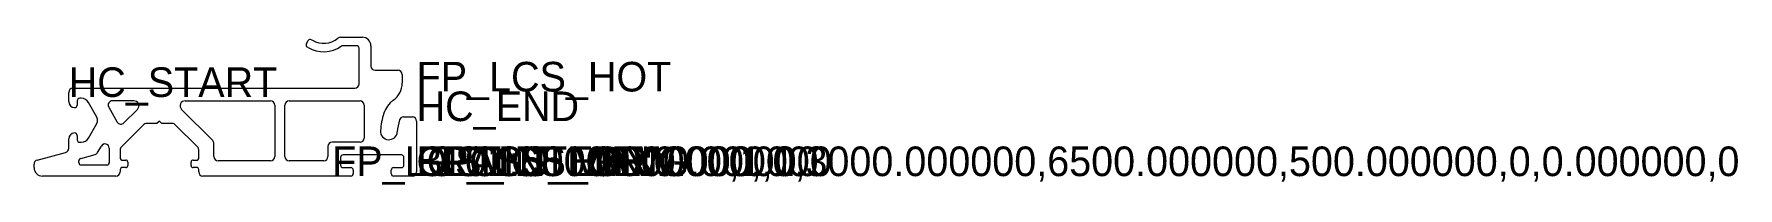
# Model space of a CAD drawing. Header units: metres. Extents: x -24 to 177, y -1 to 191.
# Drawn here: x -24.4 to 177.4, y 173.2 to 190.6 of the extents above.
import ezdxf

# ---------------------------------------------------------------- set-up
doc = ezdxf.new("R2010")
doc.units = ezdxf.units.M

msp = doc.modelspace()

# ---------------------------------------------------------------- linework, layer by layer
for p, q in [((7.813709, 189.844373), (8.013709, 190.190783)), ((8.423516, 190.300591), (8.520889, 190.244373)), ((11.856169, 190.584566), (14.463709, 190.584566)), ((8.020889, 189.378348), (7.923516, 189.434566)), ((13.763709, 189.584566), (12.119789, 189.584566)), ((14.063709, 185.084566), (14.063709, 189.284566)), ((15.463709, 189.584566), (15.463709, 187.184566)), ((15.963709, 186.684566), (18.663709, 186.684566)), ((19.163709, 186.184566), (19.163709, 185.184566)), ((-20.336291, 182.984566), (-20.336291, 184.084566)), ((-19.836291, 184.584566), (13.563709, 184.584566)), ((-19.336291, 183.084566), (-19.336291, 182.584566)), ((-18.863641, 183.384566), (-19.036291, 183.384566)), ((-17.003278, 181.162322), (-17.997616, 182.884566)), ((-15.601612, 182.334566), (-14.584202, 180.572359)), ((-12.630404, 183.084566), (-15.1686, 183.084566)), ((-13.797636, 180.468805), (-12.20614, 182.060301)), ((-3.282738, 178.376597), (-6.966443, 182.060301)), ((-6.542179, 183.084566), (3.563709, 183.084566)), ((4.063709, 182.584566), (4.063709, 176.484566)), ((5.263709, 176.484566), (5.263709, 182.584566)), ((5.763709, 183.084566), (14.163709, 183.084566)), ((14.663709, 182.584566), (14.663709, 178.684566)), ((-17.997616, 178.684566), (-17.003278, 180.406809)), ((-16.936291, 180.656809), (-16.936291, 180.912322)), ((-11.424159, 180.296698), (-14.089845, 177.631012)), ((-9.886291, 180.384566), (-11.212027, 180.384566)), ((-9.586291, 180.684566), (-9.886291, 180.384566)), ((-9.286291, 180.384566), (-9.586291, 180.684566)), ((-7.960555, 180.384566), (-9.286291, 180.384566)), ((-5.082738, 177.631012), (-7.748423, 180.296698)), ((19.31791, 181.184566), (20.363709, 181.184566)), ((20.863709, 180.684566), (20.863709, 174.684566)), ((-20.336291, 177.468585), (-20.336291, 178.584566)), ((-19.336291, 178.984566), (-19.336291, 178.484566)), ((-19.036291, 178.184566), (-18.863641, 178.184566)), ((-16.91296, 176.963245), (-16.469304, 177.73168)), ((-3.136291, 176.484566), (-3.136291, 178.023043)), ((10.363709, 177.684566), (10.363709, 176.484566)), ((14.163709, 178.184566), (10.863709, 178.184566)), ((-24.436291, 175.184566), (-24.436291, 175.602666)), ((-24.065701, 176.085629), (-20.706882, 176.985622)), ((-19.136291, 175.784566), (-19.136291, 175.985694)), ((-18.913937, 176.275472), (-17.216563, 176.730282)), ((-15.536291, 177.48168), (-15.536291, 175.784566)), ((-14.236291, 177.277459), (-14.236291, 176.284566)), ((-14.036291, 176.084566), (-13.586291, 176.084566)), ((-13.336291, 175.834566), (-13.336291, 175.434566)), ((-5.836291, 175.434566), (-5.836291, 175.834566)), ((-5.586291, 176.084566), (-5.136291, 176.084566)), ((-4.936291, 176.284566), (-4.936291, 177.277459)), ((3.563709, 175.984566), (-2.636291, 175.984566)), ((9.863709, 175.984566), (5.763709, 175.984566)), ((11.863709, 176.384566), (11.863709, 175.484566)), ((19.063709, 176.684566), (12.163709, 176.684566)), ((19.363709, 175.484566), (19.363709, 176.384566)), ((-14.736291, 174.184566), (-23.436291, 174.184566)), ((-15.836291, 175.484566), (-18.836291, 175.484566)), ((-14.236291, 174.984566), (-14.236291, 174.684566)), ((-13.586291, 175.184566), (-14.036291, 175.184566)), ((-5.136291, 175.184566), (-5.586291, 175.184566)), ((-4.936291, 174.684566), (-4.936291, 174.984566)), ((13.063709, 174.184566), (-4.436291, 174.184566)), ((12.163709, 175.184566), (13.063709, 175.184566)), ((13.363709, 174.884566), (13.363709, 174.484566)), ((17.863709, 174.484566), (17.863709, 174.884566)), ((18.163709, 175.184566), (19.063709, 175.184566)), ((20.363709, 174.184566), (18.163709, 174.184566))]:
    msp.add_line(p, q)
for centre, radius, start, end in [((8.073516, 189.694373), 0.3, 150, 240), ((8.273516, 190.040783), 0.3, 60, 150), ((9.863709, 192.570206), 2.685641, 240, 308.715249), ((11.856169, 190.084566), 0.5, 90, 128.715249), ((14.463709, 189.584566), 1, 0, 90), ((9.863709, 192.570206), 3.685641, 240, 304.475378), ((12.119789, 189.284566), 0.3, 90, 124.475378), ((13.763709, 189.284566), 0.3, 0, 90), ((15.963709, 187.184566), 0.5, 180, 270), ((18.663709, 186.184566), 0.5, 0, 90), ((-19.836291, 184.084566), 0.5, 90, 180), ((13.563709, 185.084566), 0.5, 270, 0), ((16.663709, 185.184566), 2.5, 305.327914, 0), ((-19.636291, 182.984566), 0.7, 180, 270), ((-19.636291, 182.584566), 0.3, 270, 0), ((-19.036291, 183.084566), 0.3, 90, 180), ((-18.863641, 182.384566), 1, 30, 90), ((-15.1686, 182.584566), 0.5, 90, 210), ((-12.630404, 182.484566), 0.6, 315, 90), ((-6.542179, 182.484566), 0.6, 90, 225), ((3.563709, 182.584566), 0.5, 0, 90), ((5.763709, 182.584566), 0.5, 90, 180), ((14.163709, 182.584566), 0.5, 0, 90), ((19.844112, 180.697358), 3, 125.327914, 162.414297), ((-17.436291, 180.912322), 0.5, 0, 30), ((-17.436291, 180.656809), 0.5, 330, 0), ((-14.151189, 180.822359), 0.5, 210, 315), ((-11.212027, 180.084566), 0.3, 90, 135), ((-7.960555, 180.084566), 0.3, 45, 90), ((25.563709, 178.884566), 9, 162.414297, 175.698778), ((25.563709, 178.884566), 7, 163.92335, 175.698778), ((19.31791, 180.684566), 0.5, 90, 163.92335), ((20.363709, 180.684566), 0.5, 0, 90), ((-19.636291, 178.584566), 0.7, 90, 180), ((-19.636291, 178.984566), 0.3, 0, 90), ((-19.036291, 178.484566), 0.3, 180, 270), ((-18.863641, 179.184566), 1, 270, 330), ((-16.036291, 177.48168), 0.5, 0, 150), ((-13.736291, 177.277459), 0.5, 135, 180), ((-5.436291, 177.277459), 0.5, 0, 45), ((-3.636291, 178.023043), 0.5, 0, 45), ((10.863709, 177.684566), 0.5, 90, 180), ((14.163709, 178.684566), 0.5, 270, 0), ((17.586241, 179.484566), 1, 175.698778, 355.698778), ((-23.936291, 175.602666), 0.5, 105, 180), ((-20.836291, 177.468585), 0.5, 285, 0), ((-18.836291, 175.985694), 0.3, 105, 180), ((-18.836291, 175.784566), 0.3, 180, 270), ((-17.345973, 177.213245), 0.5, 285, 330), ((-15.836291, 175.784566), 0.3, 270, 0), ((-14.036291, 176.284566), 0.2, 180, 270), ((-13.586291, 175.834566), 0.25, 0, 90), ((-5.586291, 175.834566), 0.25, 90, 180), ((-5.136291, 176.284566), 0.2, 270, 0), ((-2.636291, 176.484566), 0.5, 180, 270), ((3.563709, 176.484566), 0.5, 270, 0), ((5.763709, 176.484566), 0.5, 180, 270), ((9.863709, 176.484566), 0.5, 270, 0), ((12.163709, 176.384566), 0.3, 90, 180), ((19.063709, 176.384566), 0.3, 0, 90), ((-23.436291, 175.184566), 1, 180, 270), ((-14.736291, 174.684566), 0.5, 270, 0), ((-14.036291, 174.984566), 0.2, 90, 180), ((-13.586291, 175.434566), 0.25, 270, 0), ((-5.586291, 175.434566), 0.25, 180, 270), ((-5.136291, 174.984566), 0.2, 0, 90), ((-4.436291, 174.684566), 0.5, 180, 270), ((12.163709, 175.484566), 0.3, 180, 270), ((13.063709, 174.884566), 0.3, 0, 90), ((13.063709, 174.484566), 0.3, 270, 0), ((18.163709, 174.884566), 0.3, 90, 180), ((18.163709, 174.484566), 0.3, 180, 270), ((19.063709, 175.484566), 0.3, 270, 0), ((20.363709, 174.684566), 0.5, 270, 0)]:
    msp.add_arc(centre, radius, start, end)

# ---------------------------------------------------------------- texts
for tag, p in [('FP_LCS_HOT', (20.863709, 184.184566)), ('HC_START', (-20.336291, 183.534566)), ('HC_END', (20.863709, 180.684566)), ('FP_LCS_INTERN', (10.863709, 174.184566)), ('OPTI:500.000000,1,0,3000.000000,6500.000000,500.000000,0,0.000000,0', (20.863709, 174.184566)), ('GLASS_MIN:0.000000', (20.863709, 174.184566)), ('GLASS_MAX:0.000000', (20.863709, 174.184566)), ('FRONT_VIEW', (20.863709, 174.184566)), ('BL01:6500.000000,,1', (20.863709, 174.184566)), ('FP_LCS_ORIG', (20.863709, 174.184566))]:
    msp.add_attdef(tag, p, '', height=3.5)

doc.saveas('drawing.dxf')
